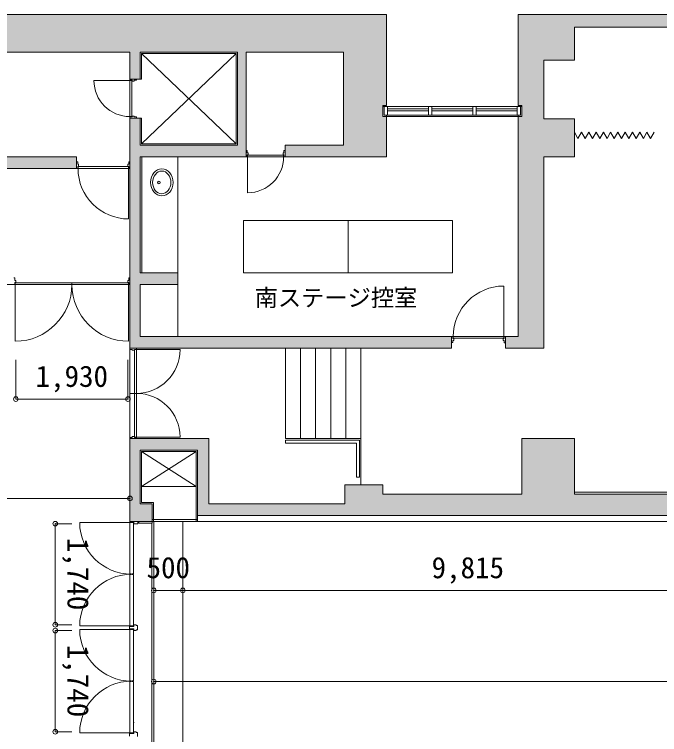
# Model space of a CAD drawing. Units: millimetres, scale not verified. Extents: x -61855 to 52913, y -114842 to -21833.
# Drawn here: x -47932 to -36824, y -38910 to -26515 of the extents above; entities that cross this region are included whole.
import ezdxf
from ezdxf.enums import TextEntityAlignment as Align

# ---------------------------------------------------------------- set-up
doc = ezdxf.new("R2010")
doc.units = ezdxf.units.MM
doc.header["$LTSCALE"] = 200
doc.header["$PDMODE"] = 32
doc.header["$PDSIZE"] = 80
doc.linetypes.add('DASHED1', pattern=[1.8, 1.2, -0.6])
for name, color, linetype, lineweight in [('0-1_躯体', 7, 'Continuous', 9), ('0-2_建具', 7, 'Continuous', 9), ('0-5_設備機器', 7, 'Continuous', 9), ('0-6_寸法', 4, 'Continuous', 5), ('0-8_備品', 2, 'Continuous', 5)]:
    doc.layers.add(name, color=color, linetype=linetype, lineweight=lineweight)
doc.layers.add('0-4_室名', color=7, linetype='Continuous')
doc.styles.add('・', font='')
doc.styles.add('ＭＳ ゴシック', font='')
doc.styles.get('・').set_extended_font_data('・')
doc.styles.get('ＭＳ ゴシック').set_extended_font_data('MS Gothic')

msp = doc.modelspace()

# ---------------------------------------------------------------- linework, layer by layer
at = {"layer": '0-1_躯体'}
for p, q in [((-41526.8, -26515), (-54946.8, -26515)), ((-41526.8, -26515), (-41526.8, -28080)), ((-38291.8, -26735), (-32896.8, -26735)), ((-54266.8, -27165), (-45941.8, -27165)), ((-45766.8, -27165), (-45766.8, -27629.4)), ((-44117.9, -28735.7), (-45741.8, -27190)), ((-45741.8, -28739.9), (-44116.8, -27190)), ((-43941.8, -27165), (-43941.8, -28965)), ((-43941.8, -27165), (-42266.8, -27165)), ((-42266.8, -27165), (-42266.8, -28765)), ((-38816.8, -27305), (-38291.8, -27305)), ((-38816.8, -27305), (-38816.8, -28315)), ((-41586.7, -28080), (-41586.7, -28270)), ((-41526.8, -28080), (-41586.7, -28080)), ((-39196.8, -28080), (-39256.8, -28080)), ((-39196.8, -28080), (-39196.8, -28270)), ((-45741.8, -28299.2), (-45941.8, -28299.2)), ((-45766.8, -28299.2), (-45766.8, -28765)), ((-45741.8, -28299.2), (-45741.8, -28740)), ((-41586.7, -28270), (-39196.8, -28270)), ((-41526.8, -28965), (-41526.8, -28270)), ((-39256.8, -32060), (-39256.8, -28270)), ((-38291.8, -28315), (-38291.8, -28965)), ((-44116.8, -28740), (-45741.8, -28740)), ((-44091.8, -28765), (-45766.8, -28765)), ((-43271.8, -28965), (-43271.8, -28765)), ((-42266.8, -28765), (-43271.8, -28765)), ((-46861.8, -28965), (-52266.8, -28965)), ((-46861.8, -29165), (-46861.8, -28965)), ((-41526.8, -28965), (-45766.8, -28965)), ((-45766.8, -28965), (-45766.8, -30965)), ((-38816.8, -28965), (-38816.8, -32260)), ((-38816.8, -28965), (-38291.8, -28965)), ((-52066.8, -29165), (-45941.8, -29165)), ((-45116.8, -30965), (-45766.8, -30965)), ((-45116.8, -30965), (-45116.8, -32060)), ((-53923.2, -31165), (-45941.8, -31165)), ((-45766.8, -31165), (-45116.8, -31165)), ((-45766.8, -31165), (-45766.8, -32060)), ((-44329.5, -32060), (-45766.8, -32060)), ((-44693.6, -32060), (-39256.8, -32060)), ((-40406.8, -32260), (-40406.8, -32060)), ((-39476.8, -32260), (-39476.8, -32060)), ((-44329.5, -32260), (-45941.8, -32260)), ((-44693.6, -32260), (-40406.8, -32260)), ((-39476.8, -32260), (-38816.8, -32260)), ((-41966.8, -33815), (-41966.8, -34610)), ((-39196.8, -33815), (-38291.8, -33815)), ((-38291.8, -33815), (-38291.8, -34770)), ((-45766.8, -34015), (-45766.8, -34940)), ((-44776.8, -34015), (-45766.8, -34015)), ((-44801.8, -34040), (-45741.8, -34040)), ((-45741.8, -34040), (-45741.8, -34915)), ((-44801.8, -34640), (-45741.8, -34040)), ((-44801.8, -35240), (-44801.8, -34040)), ((-44776.8, -35240), (-44776.8, -34015)), ((-42241.8, -34610), (-42241.8, -34940)), ((-14141.8, -34740), (-38291.8, -34740)), ((-35366.8, -34770), (-38291.8, -34770)), ((-45766.8, -34940), (-45561.8, -34940)), ((-45741.8, -34915), (-45536.8, -34915)), ((-45561.8, -35240), (-45561.8, -34940)), ((-45536.8, -35240), (-45536.8, -34915)), ((-44581.8, -34940), (-42241.8, -34940)), ((-35366.8, -35140), (-44776.8, -35140)), ((-17166.8, -35240), (-45941.8, -35240)), ((-45561.8, -35270), (-45566.8, -35270)), ((-45566.8, -40710), (-45566.8, -35270)), ((-45536.8, -35210), (-45561.8, -35210)), ((-45561.8, -35270), (-45561.8, -35240)), ((-45536.8, -35240), (-45031.8, -35240)), ((-45531.8, -35240), (-45531.8, -40710)), ((-45031.8, -64263.9), (-45031.8, -35240)), ((-44776.8, -35210), (-44801.8, -35210))]:
    msp.add_line(p, q, dxfattribs=at)
for points in [[(-13176.8, -26515), (-39256.8, -26515), (-39256.8, -28080)], [(-32896.8, -26735), (-38291.8, -26735), (-38291.8, -27305)], [(-45941.8, -35240), (-45941.8, -31165), (-45941.8, -29165), (-45941.8, -27165)], [(-45741.8, -27190), (-45741.8, -27629.4), (-45941.8, -27629.4)], [(-45766.8, -27165), (-44091.8, -27165), (-44091.8, -28765)], [(-45741.8, -27190), (-44116.8, -27190), (-44116.8, -28740)], [(-38291.8, -28315), (-38816.8, -28315), (-38291.8, -28315)], [(-41966.8, -33815), (-43266.8, -33815), (-43266.8, -32260)], [(-44581.8, -34940), (-44581.8, -33815), (-45941.8, -33815)], [(-39196.8, -33815), (-39196.8, -34770), (-41586.8, -34770)], [(-44801.8, -34640), (-45741.8, -34640), (-44801.8, -34040)], [(-42241.8, -34610), (-41586.8, -34610), (-41586.8, -34770)]]:
    msp.add_lwpolyline(points, dxfattribs=at)
at = {"layer": '0-1_躯体', "color": 9}
for points in [[(-42266.8, -27165), (-42266.8, -26515), (-54946.8, -27165), (-54946.8, -26515)], [(-41526.8, -28080), (-41526.8, -26515), (-42266.8, -28080), (-42266.8, -26515)], [(-38291.8, -27305), (-38291.8, -26515), (-39256.8, -27305), (-39256.8, -26515)], [(-13176.8, -26515), (-38291.8, -26515), (-13176.8, -26735), (-38291.8, -26735)], [(-45766.8, -27629.4), (-45766.8, -27165), (-45941.8, -27629.4), (-45941.8, -27165)], [(-43941.8, -28965), (-43941.8, -27165), (-44091.8, -28965), (-44091.8, -27165)], [(-39256.8, -28080), (-38816.8, -28080), (-39256.8, -27305), (-38816.8, -27305)], [(-41586.7, -28270), (-41586.7, -28080), (-42266.8, -28270), (-42266.8, -28080)], [(-39196.8, -28270), (-38816.8, -28270), (-39196.8, -28080), (-38816.8, -28080)], [(-45941.8, -28299.2), (-45941.8, -30965), (-45766.8, -28299.2), (-45766.8, -30965)], [(-41526.8, -28965), (-41526.8, -28270), (-42266.8, -28965), (-42266.8, -28270)], [(-38816.8, -28270), (-39256.8, -28270), (-38816.8, -32060), (-39256.8, -32060)], [(-38291.8, -28965), (-38291.8, -28315), (-38816.8, -28965), (-38816.8, -28315)], [(-44091.8, -28965), (-44091.8, -28765), (-45766.8, -28965), (-45766.8, -28765)], [(-43271.8, -28765), (-43271.8, -28965), (-42266.8, -28765), (-42266.8, -28965)], [(-46861.8, -29165), (-46861.8, -28965), (-52266.8, -29165), (-52266.8, -28965)], [(-45116.8, -31165), (-45116.8, -30965), (-45941.8, -31165), (-45941.8, -30965)], [(-45941.8, -32260), (-45766.8, -32260), (-45941.8, -31165), (-45766.8, -31165)], [(-40406.8, -32260), (-40406.8, -32060), (-45766.8, -32260), (-45766.8, -32060)], [(-39476.8, -32260), (-38816.8, -32260), (-39476.8, -32060), (-38816.8, -32060)], [(-45941.8, -33815), (-45941.8, -34015), (-44776.8, -33815), (-44776.8, -34015)], [(-44776.8, -35140), (-44581.8, -35140), (-44776.8, -33815), (-44581.8, -33815)], [(-38291.8, -34770), (-38291.8, -33815), (-39196.8, -34770), (-39196.8, -33815)], [(-45941.8, -35240), (-45766.8, -35240), (-45941.8, -34015), (-45766.8, -34015)], [(-41586.8, -34610), (-42241.8, -34610), (-41586.8, -35140), (-42241.8, -35140)], [(-35366.8, -35140), (-35366.8, -34770), (-41586.8, -35140), (-41586.8, -34770)], [(-45561.8, -35240), (-45561.8, -34940), (-45766.8, -35240), (-45766.8, -34940)], [(-42241.8, -34940), (-44581.8, -34940), (-42241.8, -35140), (-44581.8, -35140)]]:
    msp.add_solid(points, dxfattribs=at)
at = {"layer": '0-2_建具'}
for p, q in [((-45941.8, -27629.2), (-45941.8, -27649.2)), ((-45941.8, -27629.2), (-45831.8, -27629.2)), ((-45831.8, -27649.2), (-45831.8, -27629.2)), ((-45941.8, -27654.2), (-45911.8, -27654.2)), ((-45941.8, -27654.2), (-45941.8, -28274.2)), ((-45911.8, -27654.2), (-45911.8, -28274.2)), ((-45906.8, -27664.2), (-45871.8, -27664.2)), ((-41586.7, -28270), (-41586.7, -28100)), ((-39232.1, -28100), (-41586.7, -28100)), ((-41566.8, -28100), (-41566.8, -28250)), ((-41506.8, -28100), (-41506.8, -28250)), ((-40803.8, -28100), (-40803.8, -28250)), ((-40743.8, -28100), (-40743.8, -28250)), ((-40040.5, -28100), (-40040.5, -28250)), ((-39980.5, -28100), (-39980.5, -28250)), ((-39276.8, -28100), (-39276.8, -28250)), ((-39232.1, -28100), (-39196.9, -28100)), ((-39216.8, -28100), (-39216.8, -28250)), ((-39196.9, -28270), (-39196.9, -28100)), ((-41566.8, -28250), (-39216.8, -28250)), ((-41526.7, -28250), (-41526.7, -28270)), ((-41506.8, -28137.5), (-40803.8, -28137.5)), ((-41506.8, -28175), (-40803.8, -28175)), ((-40040.5, -28137.5), (-40743.8, -28137.5)), ((-40040.5, -28175), (-40743.8, -28175)), ((-39276.8, -28137.5), (-39980.5, -28137.5)), ((-39276.8, -28175), (-39980.5, -28175)), ((-39256.8, -28270), (-39256.8, -28250)), ((-45941.8, -28274.2), (-45911.8, -28274.2)), ((-45941.8, -28299.2), (-45941.8, -28279.2)), ((-45941.8, -28299.2), (-45831.8, -28299.2)), ((-45906.8, -28264.2), (-45871.8, -28264.2)), ((-45871.8, -28264.2), (-45871.8, -28279.2)), ((-45871.8, -28279.2), (-45831.8, -28279.2)), ((-45831.8, -28279.2), (-45831.8, -28299.2)), ((-41586.7, -28270), (-41526.7, -28270)), ((-39196.9, -28270), (-41566.8, -28270)), ((-43941.8, -28965), (-43941.8, -28855)), ((-43921.8, -28855), (-43941.8, -28855)), ((-43291.8, -28895), (-43291.8, -28855)), ((-43291.8, -28855), (-43271.8, -28855)), ((-43271.8, -28965), (-43271.8, -28855)), ((-43941.8, -28965), (-43921.8, -28965)), ((-43916.8, -28965), (-43916.8, -28935)), ((-43916.8, -28935), (-43296.8, -28935)), ((-43916.8, -28965), (-43296.8, -28965)), ((-43906.8, -28930), (-43906.8, -28895)), ((-43306.8, -28930), (-43306.8, -28895)), ((-43306.8, -28895), (-43291.8, -28895)), ((-43296.8, -28965), (-43296.8, -28935)), ((-43271.8, -28965), (-43291.8, -28965)), ((-46861.8, -29165), (-46861.8, -29050)), ((-46861.8, -29050), (-46841.8, -29050)), ((-46826.8, -29130), (-46826.8, -29095)), ((-45976.8, -29130), (-45976.8, -29095)), ((-45941.8, -29165), (-45941.8, -29050)), ((-46861.8, -29165), (-46841.8, -29165)), ((-45966.8, -29135), (-46836.8, -29135)), ((-46836.8, -29165), (-46836.8, -29135)), ((-45966.8, -29165), (-46836.8, -29165)), ((-45961.8, -29130), (-45976.8, -29130)), ((-45966.8, -29165), (-45966.8, -29135)), ((-45961.8, -29165), (-45961.8, -29130)), ((-45941.8, -29165), (-45961.8, -29165)), ((-47906.8, -31130), (-47906.8, -31095)), ((-45976.8, -31130), (-45976.8, -31095)), ((-45941.8, -31050), (-45941.8, -31165)), ((-47941.8, -31165), (-47921.8, -31165)), ((-47916.8, -31165), (-47916.8, -31135)), ((-47916.8, -31135), (-46936.8, -31135)), ((-47916.8, -31165), (-46936.8, -31165)), ((-46971.8, -31165), (-46951.8, -31165)), ((-45966.8, -31135), (-46946.8, -31135)), ((-45966.8, -31165), (-46946.8, -31165)), ((-46941.8, -31165), (-46941.8, -31135)), ((-45961.8, -31130), (-45976.8, -31130)), ((-45966.8, -31165), (-45966.8, -31135)), ((-45961.8, -31165), (-45961.8, -31130)), ((-45941.8, -31165), (-45961.8, -31165)), ((-40406.8, -32060), (-40406.8, -32160)), ((-40381.8, -32095), (-40366.8, -32095)), ((-40376.8, -32060), (-40376.8, -32090)), ((-39506.8, -32060), (-40376.8, -32060)), ((-39506.8, -32090), (-40376.8, -32090)), ((-40366.8, -32095), (-40366.8, -32130)), ((-39516.8, -32095), (-39516.8, -32130)), ((-39506.8, -32060), (-39506.8, -32090)), ((-39476.8, -32060), (-39501.8, -32060)), ((-39476.8, -32170), (-39476.8, -32060)), ((-40406.8, -32160), (-40381.8, -32160)), ((-40381.8, -32130), (-40381.8, -32160)), ((-40366.8, -32130), (-40381.8, -32130)), ((-39516.8, -32130), (-39501.8, -32130)), ((-39501.8, -32130), (-39501.8, -32170)), ((-39501.8, -32170), (-39476.8, -32170)), ((-45941.8, -32280), (-45941.8, -32260)), ((-45831.8, -32260), (-45941.8, -32260)), ((-45901.8, -32295), (-45901.8, -32280)), ((-45866.8, -32295), (-45901.8, -32295)), ((-45866.8, -32295), (-45901.8, -32295)), ((-45866.8, -32280), (-45866.8, -32295)), ((-45831.8, -32280), (-45866.8, -32280)), ((-45831.8, -32285), (-45861.8, -32285)), ((-45861.8, -32285), (-45861.8, -33037.5)), ((-45831.8, -32285), (-45861.8, -32285)), ((-45831.8, -32260), (-45831.8, -32280)), ((-45831.8, -32260), (-45831.8, -32280)), ((-45831.8, -32285), (-45831.8, -33037.5)), ((-41966.8, -32260), (-43266.8, -32260)), ((-43266.8, -33815), (-43266.8, -32260)), ((-43006.8, -33815), (-43006.8, -32260)), ((-42746.8, -33815), (-42746.8, -32260)), ((-42486.8, -33815), (-42486.8, -32260)), ((-42226.8, -33815), (-42226.8, -32260)), ((-41966.8, -32260), (-41966.8, -33815)), ((-45831.8, -33037.5), (-45941.8, -33037.5)), ((-45831.8, -33037.5), (-45861.8, -33037.5)), ((-45861.8, -33790), (-45861.8, -33037.5)), ((-45831.8, -33037.5), (-45861.8, -33037.5)), ((-45831.8, -33012.5), (-45831.8, -33032.5)), ((-45831.8, -33790), (-45831.8, -33037.5)), ((-45941.8, -33795), (-45941.8, -33815)), ((-45901.8, -33795), (-45941.8, -33795)), ((-45831.8, -33815), (-45941.8, -33815)), ((-45901.8, -33780), (-45901.8, -33795)), ((-45866.8, -33780), (-45901.8, -33780)), ((-45831.8, -33790), (-45861.8, -33790)), ((-45831.8, -33815), (-45831.8, -33795)), ((-43266.8, -33815), (-41966.8, -33815)), ((-45946.8, -35230), (-45946.8, -35252.5)), ((-45946.8, -35230), (-45941.8, -35230)), ((-45946.8, -35230), (-45941.8, -35230)), ((-45946.8, -35252.5), (-45941.8, -35250)), ((-45941.8, -35230), (-45941.8, -35240)), ((-45941.8, -35240), (-45558.8, -35240)), ((-45941.8, -35250), (-45876.8, -35250)), ((-45941.8, -36142.5), (-45941.8, -35260)), ((-45881.8, -35260), (-45881.8, -36142.5)), ((-45876.8, -35250), (-45876.8, -35280)), ((-45876.8, -35280), (-45806.8, -35280)), ((-45806.8, -35255), (-45791.8, -35255)), ((-45806.8, -35255), (-45806.8, -35280)), ((-45561.8, -35240), (-45561.8, -35210)), ((-45536.8, -35210), (-45561.8, -35210)), ((-45561.8, -35240), (-45561.8, -35270)), ((-45561.8, -35240), (-44776.8, -35240)), ((-45536.8, -35240), (-45536.8, -35210)), ((-45536.8, -35240), (-45536.8, -35210)), ((-45536.8, -35210), (-44776.8, -35210)), ((-44801.8, -35240), (-44801.8, -35210)), ((-44776.8, -35210), (-44776.8, -35240)), ((-45941.8, -36142.5), (-45919.3, -36142.5)), ((-45941.8, -36157.5), (-45919.3, -36157.5)), ((-45941.8, -36157.5), (-45941.8, -37040)), ((-45919.3, -36142.5), (-45919.3, -36148.5)), ((-45919.3, -36148.5), (-45904.3, -36148.5)), ((-45919.3, -36151.5), (-45904.3, -36151.5)), ((-45919.3, -36157.5), (-45919.3, -36151.5)), ((-45904.3, -36142.5), (-45904.3, -36148.5)), ((-45904.3, -36142.5), (-45881.8, -36142.5)), ((-45904.3, -36157.5), (-45904.3, -36151.5)), ((-45904.3, -36157.5), (-45881.8, -36157.5)), ((-45881.8, -37040), (-45881.8, -36157.5)), ((-45951.8, -37060), (-45951.8, -37045.1)), ((-45941.9, -37050), (-45951.8, -37045.1)), ((-45951.8, -37052), (-45951.8, -37094.9)), ((-45941.9, -37050), (-45876.8, -37050)), ((-45876.8, -37020), (-45876.8, -37050)), ((-45876.8, -37020), (-45836.8, -37020)), ((-45836.8, -37020), (-45836.8, -37035)), ((-45836.8, -37035), (-45811.8, -37035)), ((-45811.8, -37035), (-45811.8, -37105)), ((-45941.8, -37090), (-45951.8, -37094.9)), ((-45941.8, -37090), (-45876.8, -37090)), ((-45941.8, -37982.5), (-45941.8, -37100)), ((-45881.8, -37100), (-45881.8, -37982.5)), ((-45876.8, -37090), (-45876.8, -37120)), ((-45876.8, -37120), (-45836.8, -37120)), ((-45836.8, -37105), (-45811.8, -37105)), ((-45836.8, -37105), (-45836.8, -37120)), ((-45941.8, -37982.1), (-45941.8, -38880)), ((-45941.8, -37982.5), (-45919.3, -37982.5)), ((-45941.8, -37997.5), (-45919.3, -37997.5)), ((-45919.3, -37982.5), (-45919.3, -37988.5)), ((-45919.3, -37988.5), (-45904.3, -37988.5)), ((-45919.3, -37991.5), (-45904.3, -37991.5)), ((-45919.3, -37997.5), (-45919.3, -37991.5)), ((-45904.3, -37982.5), (-45904.3, -37988.5)), ((-45904.3, -37982.5), (-45881.8, -37982.5)), ((-45904.3, -37997.5), (-45904.3, -37991.5)), ((-45904.3, -37997.5), (-45881.8, -37997.5)), ((-45881.8, -38880), (-45881.8, -37997.5)), ((-45951.8, -38900), (-45951.8, -38885.1)), ((-45941.9, -38890), (-45951.8, -38885.1)), ((-45951.8, -38892), (-45951.8, -38934.9)), ((-45941.9, -38890), (-45876.8, -38890)), ((-45876.8, -38860), (-45876.8, -38890)), ((-45876.8, -38860), (-45836.8, -38860)), ((-45836.8, -38860), (-45836.8, -38875)), ((-45836.8, -38875), (-45811.8, -38875)), ((-45811.8, -38875), (-45811.8, -38945))]:
    msp.add_line(p, q, dxfattribs=at)
at = {"layer": '0-2_建具', "color": 4, "lineweight": 5}
for p, q in [((-45941.8, -27654.2), (-46561.8, -27654.2)), ((-43916.8, -28965), (-43916.8, -29585)), ((-45966.8, -29165), (-45966.8, -30035)), ((-47916.8, -31165), (-47916.8, -32140)), ((-45966.8, -31165), (-45966.8, -32140)), ((-39506.8, -32060), (-39506.8, -31190)), ((-45831.8, -32285), (-45079.3, -32285)), ((-45831.8, -33790), (-45079.3, -33790)), ((-46807.8, -35260), (-45881.8, -35260)), ((-46807.8, -37040), (-45881.8, -37040)), ((-46807.8, -37100), (-45881.8, -37100)), ((-46807.8, -38880), (-45881.8, -38880))]:
    msp.add_line(p, q, dxfattribs=at)
at = {"layer": '0-2_建具', "color": 4, "linetype": 'DASHED1', "lineweight": 5}
for p, q in [((-38291.8, -28540), (-38229.3, -28648.2)), ((-38166.8, -28540), (-38229.3, -28648.2)), ((-38166.8, -28540), (-38104.3, -28648.2)), ((-38041.8, -28540), (-38104.3, -28648.2)), ((-38041.8, -28540), (-37979.3, -28648.2)), ((-37916.8, -28540), (-37979.3, -28648.2)), ((-37916.8, -28540), (-37854.3, -28648.2)), ((-37791.8, -28540), (-37854.3, -28648.2)), ((-37791.8, -28540), (-37729.3, -28648.2)), ((-37666.8, -28540), (-37729.3, -28648.2)), ((-37666.8, -28540), (-37604.3, -28648.2)), ((-37541.8, -28540), (-37604.3, -28648.2)), ((-37541.8, -28540), (-37479.3, -28648.2)), ((-37416.8, -28540), (-37479.3, -28648.2)), ((-37416.8, -28540), (-37354.3, -28648.2)), ((-37291.8, -28540), (-37354.3, -28648.2)), ((-37291.8, -28540), (-37229.3, -28648.2)), ((-37166.8, -28540), (-37229.3, -28648.2)), ((-37166.8, -28540), (-37104.3, -28648.2)), ((-37041.8, -28540), (-37104.3, -28648.2)), ((-37041.8, -28540), (-36979.3, -28648.2)), ((-36916.8, -28540), (-36979.3, -28648.2))]:
    msp.add_line(p, q, dxfattribs=at)
at = {"layer": '0-2_建具'}
for points in [[(-45941.8, -27649.2), (-45906.8, -27649.2), (-45906.8, -27664.2)], [(-45871.8, -27664.2), (-45871.8, -27649.2), (-45831.8, -27649.2)], [(-45941.8, -28279.2), (-45906.8, -28279.2), (-45906.8, -28264.2)], [(-43906.8, -28895), (-43921.8, -28895), (-43921.8, -28855)], [(-43921.8, -28965), (-43921.8, -28930), (-43906.8, -28930)], [(-43291.8, -28965), (-43291.8, -28930), (-43306.8, -28930)], [(-46826.8, -29095), (-46841.8, -29095), (-46841.8, -29050)], [(-45976.8, -29095), (-45961.8, -29095), (-45961.8, -29050), (-45941.8, -29050)], [(-46841.8, -29165), (-46841.8, -29130), (-46826.8, -29130)], [(-47906.8, -31095), (-47921.8, -31095), (-47921.8, -31050), (-47941.8, -31050)], [(-45976.8, -31095), (-45961.8, -31095), (-45961.8, -31050), (-45941.8, -31050)], [(-47921.8, -31165), (-47921.8, -31130), (-47906.8, -31130)], [(-40406.8, -32060), (-40381.8, -32060), (-40381.8, -32095)], [(-39501.8, -32060), (-39501.8, -32095), (-39516.8, -32095)], [(-45901.8, -32295), (-45901.8, -32280), (-45941.8, -32280)], [(-45831.8, -32280), (-45866.8, -32280), (-45866.8, -32295)], [(-45831.8, -33795), (-45866.8, -33795), (-45866.8, -33780)], [(-45791.8, -35255), (-45791.8, -35270), (-45561.8, -35270)]]:
    msp.add_lwpolyline(points, dxfattribs=at)
at = {"layer": '0-2_建具', "color": 4, "lineweight": 5}
for centre, radius, start, end in [((-45941.8, -27654.2), 620, 180, 270), ((-43916.8, -28965), 620, 270, 0), ((-45966.8, -29165), 870, 180, 270), ((-47916.8, -31165), 975, 270, 0), ((-45966.8, -31165), 975, 180, 270), ((-39506.8, -32060), 870, 90, 180), ((-45831.8, -32285), 752.5, 270, 0), ((-45831.8, -33790), 752.5, 0, 90), ((-45919.3, -35260), 888.5, 180, 270), ((-45919.3, -37040), 888.5, 90, 180), ((-45919.3, -37100), 888.5, 180, 270), ((-45919.3, -38880), 888.5, 90, 180)]:
    msp.add_arc(centre, radius, start, end, dxfattribs=at)
at = {"layer": '0-5_設備機器'}
for p, q in [((-45766.8, -28965), (-45116.8, -28965)), ((-45736.8, -28965), (-45736.8, -30965)), ((-45116.8, -28965), (-45116.8, -30965)), ((-43266.8, -33845), (-41991.8, -33845)), ((-43266.8, -33895), (-43266.8, -33845)), ((-41991.8, -33845), (-41991.8, -34480)), ((-42041.8, -34480), (-41991.8, -34480))]:
    msp.add_line(p, q, dxfattribs=at)
for points in [[(-45766.8, -28965), (-45766.8, -30965), (-45116.8, -30965)], [(-43266.8, -33895), (-42041.8, -33895), (-42041.8, -34480)]]:
    msp.add_lwpolyline(points, dxfattribs=at)
msp.add_circle((-45443.4, -29406.7), 22.2, dxfattribs=at)
for major_axis, ratio in [((1, 232.5), 0.8356), ((0.8, 195.3), 0.8043)]:
    msp.add_ellipse((-45394.5, -29406.7), major_axis=major_axis, ratio=ratio, dxfattribs=at)
at = {"layer": '0-6_寸法'}
for p, q in [((-47906.8, -33135.8), (-47906.8, -32457.8)), ((-45976.8, -33135.8), (-45976.8, -32457.8)), ((-47906.8, -33135.8), (-45976.8, -33135.8)), ((-45941.8, -34845.7), (-54266.8, -34845.7)), ((-47227.7, -37020), (-47227.7, -35280)), ((-47227.7, -35280), (-46943.1, -35280)), ((-45531.8, -36428.8), (-45531.8, -35901.5)), ((-45031.8, -36428.8), (-45031.8, -35901.5)), ((-45531.8, -37996.8), (-45531.8, -36428)), ((-45531.8, -36428.8), (-45031.8, -36428.8)), ((-45031.8, -36428.8), (-35216.8, -36428.8)), ((-47227.7, -37020), (-46943.1, -37020)), ((-47227.7, -38860), (-47227.7, -37120)), ((-47227.7, -37120), (-46943.1, -37120)), ((-6901.8, -37996.8), (-45531.8, -37996.8)), ((-45876.8, -38705.4), (-45876.8, -38697.1)), ((-47227.7, -38860), (-46943.1, -38860))]:
    msp.add_line(p, q, dxfattribs=at)
for p in [(-47906.8, -33135.8), (-45976.8, -33135.8), (-45941.8, -34845.7), (-47227.7, -35280), (-45531.8, -36428.8), (-45031.8, -36428.8), (-47227.7, -37020), (-47227.7, -37120), (-45531.8, -37996.8), (-47227.7, -38860)]:
    msp.add_point(p, dxfattribs=at)
at = {"layer": '0-8_備品'}
for points in [[(-40386.8, -30062.5), (-42186.8, -30062.5), (-42186.8, -30962.5), (-43986.8, -30962.5)], [(-42186.8, -30062.5), (-43986.8, -30062.5), (-43986.8, -30962.5)], [(-40386.8, -30062.5), (-40386.8, -30962.5), (-42186.8, -30962.5)]]:
    msp.add_lwpolyline(points, dxfattribs=at)

# ---------------------------------------------------------------- texts
at = {"layer": '0-4_室名', "style": '・'}
msp.add_text('南ステージ控室', height=293.3, dxfattribs=at).set_placement((-43795.4, -31625.9), align=Align.BOTTOM_LEFT)
at = {"layer": '0-6_寸法', "style": 'ＭＳ ゴシック'}
for s, p in [('1,930', (-47566.8, -33035.8)), ('500', (-45656.8, -36328.8)), ('9,815', (-40749.3, -36328.8))]:
    msp.add_text(s, height=366.6, dxfattribs=at).set_placement(p, align=Align.BOTTOM_LEFT)
for p in [(-47127.7, -35525), (-47127.7, -37365)]:
    msp.add_text('1,740', height=366.6, rotation=270, dxfattribs=at).set_placement(p, align=Align.BOTTOM_LEFT)

doc.saveas('drawing.dxf')
